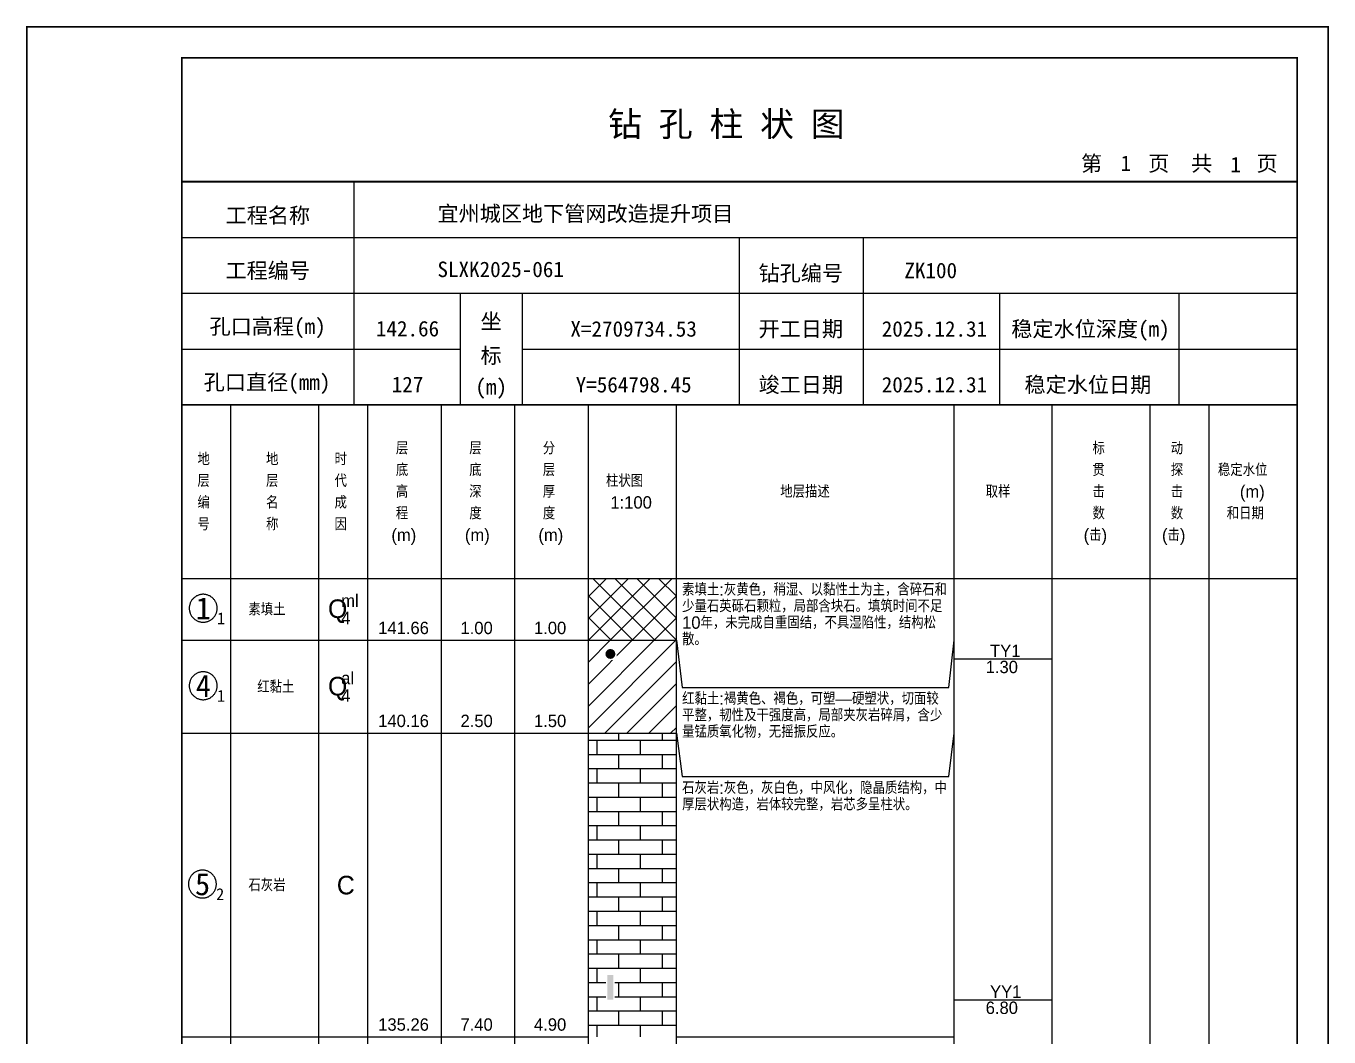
# Model space of a CAD drawing. Header units: millimetres. Extents: x 12489 to 89920, y 4630 to 4927.
# Drawn here: x 56709.3 to 56919.6, y 4763.7 to 4926.8 of the extents above; entities that cross this region are included whole.
import ezdxf
from ezdxf.enums import TextEntityAlignment as Align

# ---------------------------------------------------------------- set-up
doc = ezdxf.new("R2010")
doc.units = ezdxf.units.MM
doc.layers.add('GICAD_QUYANG', color=7, linetype='Continuous')
doc.layers.add('ZZT_TC', color=7, linetype='Continuous')
doc.styles.add('成果图图块', font='', dxfattribs={"height": 2.5})
doc.styles.add('成果图模板', font='')
doc.styles.add('成果图模板标题', font='simhei.ttf')
doc.styles.add('成果图表体', font='Comfont.shx', dxfattribs={"height": 2, "bigfont": 'Hztxt12a.shx'})
doc.styles.get('成果图图块').set_extended_font_data('FangSong_GB2312')
doc.styles.get('成果图模板').set_extended_font_data('FangSong_GB2312')

# ---------------------------------------------------------------- blocks, each defined once
blk = doc.blocks.new('DCBH-1-1-1389', base_point=(0.3, -0.11))
at = {"layer": 'ZZT_TC', "color": 7}
blk.add_polyline3d([(-0.19, 2.31, 0), (-0.3, 2.31, 0), (-0.41, 2.3, 0), (-0.52, 2.29, 0), (-0.63, 2.27, 0), (-0.73, 2.24, 0), (-0.84, 2.21, 0), (-0.95, 2.18, 0), (-1.05, 2.14, 0), (-1.15, 2.09, 0), (-1.25, 2.04, 0), (-1.35, 1.99, 0), (-1.44, 1.93, 0), (-1.53, 1.87, 0), (-1.62, 1.8, 0), (-1.7, 1.73, 0), (-1.78, 1.65, 0), (-1.86, 1.57, 0), (-1.93, 1.49, 0), (-2, 1.4, 0), (-2.06, 1.31, 0), (-2.12, 1.22, 0), (-2.17, 1.12, 0), (-2.22, 1.02, 0), (-2.27, 0.92, 0), (-2.31, 0.82, 0), (-2.34, 0.71, 0), (-2.37, 0.61, 0), (-2.4, 0.5, 0), (-2.41, 0.39, 0), (-2.43, 0.28, 0), (-2.44, 0.17, 0), (-2.44, 0.06, 0), (-2.44, -0.05, 0), (-2.43, -0.16, 0), (-2.41, -0.27, 0), (-2.4, -0.38, 0), (-2.37, -0.49, 0), (-2.34, -0.6, 0), (-2.31, -0.7, 0), (-2.27, -0.8, 0), (-2.22, -0.9, 0), (-2.17, -1, 0), (-2.12, -1.1, 0), (-2.06, -1.19, 0), (-2, -1.28, 0), (-1.93, -1.37, 0), (-1.86, -1.45, 0), (-1.78, -1.53, 0), (-1.7, -1.61, 0), (-1.62, -1.68, 0), (-1.53, -1.75, 0), (-1.44, -1.81, 0), (-1.35, -1.87, 0), (-1.25, -1.93, 0), (-1.15, -1.98, 0), (-1.05, -2.02, 0), (-0.95, -2.06, 0), (-0.84, -2.1, 0), (-0.73, -2.13, 0), (-0.63, -2.15, 0), (-0.52, -2.17, 0), (-0.41, -2.18, 0), (-0.3, -2.19, 0), (-0.19, -2.19, 0), (-0.08, -2.19, 0), (0.03, -2.18, 0), (0.14, -2.17, 0), (0.25, -2.15, 0), (0.36, -2.13, 0), (0.47, -2.1, 0), (0.57, -2.06, 0), (0.67, -2.02, 0), (0.77, -1.98, 0), (0.87, -1.93, 0), (0.97, -1.87, 0), (1.06, -1.81, 0), (1.15, -1.75, 0), (1.24, -1.68, 0), (1.32, -1.61, 0), (1.4, -1.53, 0), (1.48, -1.45, 0), (1.55, -1.37, 0), (1.62, -1.28, 0), (1.68, -1.19, 0), (1.74, -1.1, 0), (1.8, -1, 0), (1.85, -0.9, 0), (1.89, -0.8, 0), (1.93, -0.7, 0), (1.97, -0.6, 0), (2, -0.49, 0), (2.02, -0.38, 0), (2.04, -0.27, 0), (2.05, -0.16, 0), (2.06, -0.05, 0), (2.06, 0.06, 0), (2.06, 0.17, 0), (2.05, 0.28, 0), (2.04, 0.39, 0), (2.02, 0.5, 0), (2, 0.61, 0), (1.97, 0.71, 0), (1.93, 0.82, 0), (1.89, 0.92, 0), (1.85, 1.02, 0), (1.8, 1.12, 0), (1.74, 1.22, 0), (1.68, 1.31, 0), (1.62, 1.4, 0), (1.55, 1.49, 0), (1.48, 1.57, 0), (1.4, 1.65, 0), (1.32, 1.73, 0), (1.24, 1.8, 0), (1.15, 1.87, 0), (1.06, 1.93, 0), (0.97, 1.99, 0), (0.87, 2.04, 0), (0.77, 2.09, 0), (0.67, 2.14, 0), (0.57, 2.18, 0), (0.47, 2.21, 0), (0.36, 2.24, 0), (0.25, 2.27, 0), (0.14, 2.29, 0), (0.03, 2.3, 0), (-0.08, 2.31, 0), (-0.19, 2.31, 0)], dxfattribs=at)
at = {"style": '成果图图块'}
blk.add_text('1', height=3.57, dxfattribs=at).set_placement((-0.16, -1.74), align=Align.CENTER)
blk.add_text('1', height=1.91, dxfattribs=at).set_placement((2.03, -2.53))
blk = doc.blocks.new('DCBH-1-1-1390', base_point=(0.3, -0.11))
at = {"layer": 'ZZT_TC', "color": 7}
blk.add_polyline3d([(-0.19, 2.31, 0), (-0.3, 2.31, 0), (-0.41, 2.3, 0), (-0.52, 2.29, 0), (-0.63, 2.27, 0), (-0.73, 2.24, 0), (-0.84, 2.21, 0), (-0.95, 2.18, 0), (-1.05, 2.14, 0), (-1.15, 2.09, 0), (-1.25, 2.04, 0), (-1.35, 1.99, 0), (-1.44, 1.93, 0), (-1.53, 1.87, 0), (-1.62, 1.8, 0), (-1.7, 1.73, 0), (-1.78, 1.65, 0), (-1.86, 1.57, 0), (-1.93, 1.49, 0), (-2, 1.4, 0), (-2.06, 1.31, 0), (-2.12, 1.22, 0), (-2.17, 1.12, 0), (-2.22, 1.02, 0), (-2.27, 0.92, 0), (-2.31, 0.82, 0), (-2.34, 0.71, 0), (-2.37, 0.61, 0), (-2.4, 0.5, 0), (-2.41, 0.39, 0), (-2.43, 0.28, 0), (-2.44, 0.17, 0), (-2.44, 0.06, 0), (-2.44, -0.05, 0), (-2.43, -0.16, 0), (-2.41, -0.27, 0), (-2.4, -0.38, 0), (-2.37, -0.49, 0), (-2.34, -0.6, 0), (-2.31, -0.7, 0), (-2.27, -0.8, 0), (-2.22, -0.9, 0), (-2.17, -1, 0), (-2.12, -1.1, 0), (-2.06, -1.19, 0), (-2, -1.28, 0), (-1.93, -1.37, 0), (-1.86, -1.45, 0), (-1.78, -1.53, 0), (-1.7, -1.61, 0), (-1.62, -1.68, 0), (-1.53, -1.75, 0), (-1.44, -1.81, 0), (-1.35, -1.87, 0), (-1.25, -1.93, 0), (-1.15, -1.98, 0), (-1.05, -2.02, 0), (-0.95, -2.06, 0), (-0.84, -2.1, 0), (-0.73, -2.13, 0), (-0.63, -2.15, 0), (-0.52, -2.17, 0), (-0.41, -2.18, 0), (-0.3, -2.19, 0), (-0.19, -2.19, 0), (-0.08, -2.19, 0), (0.03, -2.18, 0), (0.14, -2.17, 0), (0.25, -2.15, 0), (0.36, -2.13, 0), (0.47, -2.1, 0), (0.57, -2.06, 0), (0.67, -2.02, 0), (0.77, -1.98, 0), (0.87, -1.93, 0), (0.97, -1.87, 0), (1.06, -1.81, 0), (1.15, -1.75, 0), (1.24, -1.68, 0), (1.32, -1.61, 0), (1.4, -1.53, 0), (1.48, -1.45, 0), (1.55, -1.37, 0), (1.62, -1.28, 0), (1.68, -1.19, 0), (1.74, -1.1, 0), (1.8, -1, 0), (1.85, -0.9, 0), (1.89, -0.8, 0), (1.93, -0.7, 0), (1.97, -0.6, 0), (2, -0.49, 0), (2.02, -0.38, 0), (2.04, -0.27, 0), (2.05, -0.16, 0), (2.06, -0.05, 0), (2.06, 0.06, 0), (2.06, 0.17, 0), (2.05, 0.28, 0), (2.04, 0.39, 0), (2.02, 0.5, 0), (2, 0.61, 0), (1.97, 0.71, 0), (1.93, 0.82, 0), (1.89, 0.92, 0), (1.85, 1.02, 0), (1.8, 1.12, 0), (1.74, 1.22, 0), (1.68, 1.31, 0), (1.62, 1.4, 0), (1.55, 1.49, 0), (1.48, 1.57, 0), (1.4, 1.65, 0), (1.32, 1.73, 0), (1.24, 1.8, 0), (1.15, 1.87, 0), (1.06, 1.93, 0), (0.97, 1.99, 0), (0.87, 2.04, 0), (0.77, 2.09, 0), (0.67, 2.14, 0), (0.57, 2.18, 0), (0.47, 2.21, 0), (0.36, 2.24, 0), (0.25, 2.27, 0), (0.14, 2.29, 0), (0.03, 2.3, 0), (-0.08, 2.31, 0), (-0.19, 2.31, 0)], dxfattribs=at)
at = {"style": '成果图图块'}
blk.add_text('4', height=3.57, dxfattribs=at).set_placement((-0.16, -1.74), align=Align.CENTER)
blk.add_text('1', height=1.91, dxfattribs=at).set_placement((2.03, -2.53))
blk = doc.blocks.new('DCBH-1-1-1391', base_point=(0.43, -0.11))
at = {"layer": 'ZZT_TC', "color": 7}
blk.add_polyline3d([(-0.19, 2.31, 0), (-0.3, 2.31, 0), (-0.41, 2.3, 0), (-0.52, 2.29, 0), (-0.63, 2.27, 0), (-0.73, 2.24, 0), (-0.84, 2.21, 0), (-0.95, 2.18, 0), (-1.05, 2.14, 0), (-1.15, 2.09, 0), (-1.25, 2.04, 0), (-1.35, 1.99, 0), (-1.44, 1.93, 0), (-1.53, 1.87, 0), (-1.62, 1.8, 0), (-1.7, 1.73, 0), (-1.78, 1.65, 0), (-1.86, 1.57, 0), (-1.93, 1.49, 0), (-2, 1.4, 0), (-2.06, 1.31, 0), (-2.12, 1.22, 0), (-2.17, 1.12, 0), (-2.22, 1.02, 0), (-2.27, 0.92, 0), (-2.31, 0.82, 0), (-2.34, 0.71, 0), (-2.37, 0.61, 0), (-2.4, 0.5, 0), (-2.41, 0.39, 0), (-2.43, 0.28, 0), (-2.44, 0.17, 0), (-2.44, 0.06, 0), (-2.44, -0.05, 0), (-2.43, -0.16, 0), (-2.41, -0.27, 0), (-2.4, -0.38, 0), (-2.37, -0.49, 0), (-2.34, -0.6, 0), (-2.31, -0.7, 0), (-2.27, -0.8, 0), (-2.22, -0.9, 0), (-2.17, -1, 0), (-2.12, -1.1, 0), (-2.06, -1.19, 0), (-2, -1.28, 0), (-1.93, -1.37, 0), (-1.86, -1.45, 0), (-1.78, -1.53, 0), (-1.7, -1.61, 0), (-1.62, -1.68, 0), (-1.53, -1.75, 0), (-1.44, -1.81, 0), (-1.35, -1.87, 0), (-1.25, -1.93, 0), (-1.15, -1.98, 0), (-1.05, -2.02, 0), (-0.95, -2.06, 0), (-0.84, -2.1, 0), (-0.73, -2.13, 0), (-0.63, -2.15, 0), (-0.52, -2.17, 0), (-0.41, -2.18, 0), (-0.3, -2.19, 0), (-0.19, -2.19, 0), (-0.08, -2.19, 0), (0.03, -2.18, 0), (0.14, -2.17, 0), (0.25, -2.15, 0), (0.36, -2.13, 0), (0.47, -2.1, 0), (0.57, -2.06, 0), (0.67, -2.02, 0), (0.77, -1.98, 0), (0.87, -1.93, 0), (0.97, -1.87, 0), (1.06, -1.81, 0), (1.15, -1.75, 0), (1.24, -1.68, 0), (1.32, -1.61, 0), (1.4, -1.53, 0), (1.48, -1.45, 0), (1.55, -1.37, 0), (1.62, -1.28, 0), (1.68, -1.19, 0), (1.74, -1.1, 0), (1.8, -1, 0), (1.85, -0.9, 0), (1.89, -0.8, 0), (1.93, -0.7, 0), (1.97, -0.6, 0), (2, -0.49, 0), (2.02, -0.38, 0), (2.04, -0.27, 0), (2.05, -0.16, 0), (2.06, -0.05, 0), (2.06, 0.06, 0), (2.06, 0.17, 0), (2.05, 0.28, 0), (2.04, 0.39, 0), (2.02, 0.5, 0), (2, 0.61, 0), (1.97, 0.71, 0), (1.93, 0.82, 0), (1.89, 0.92, 0), (1.85, 1.02, 0), (1.8, 1.12, 0), (1.74, 1.22, 0), (1.68, 1.31, 0), (1.62, 1.4, 0), (1.55, 1.49, 0), (1.48, 1.57, 0), (1.4, 1.65, 0), (1.32, 1.73, 0), (1.24, 1.8, 0), (1.15, 1.87, 0), (1.06, 1.93, 0), (0.97, 1.99, 0), (0.87, 2.04, 0), (0.77, 2.09, 0), (0.67, 2.14, 0), (0.57, 2.18, 0), (0.47, 2.21, 0), (0.36, 2.24, 0), (0.25, 2.27, 0), (0.14, 2.29, 0), (0.03, 2.3, 0), (-0.08, 2.31, 0), (-0.19, 2.31, 0)], dxfattribs=at)
at = {"style": '成果图图块'}
blk.add_text('5', height=3.57, dxfattribs=at).set_placement((-0.16, -1.74), align=Align.CENTER)
blk.add_text('2', height=1.91, dxfattribs=at).set_placement((2.03, -2.53))
blk = doc.blocks.new('gkqy1.dwg', base_point=(0.8, 0))
blk.add_wipeout([(-0.2, -0.2), (1.8, -0.2), (1.8, 1.8), (-0.2, 1.8)])
at = {"layer": 'GICAD_QUYANG'}
h = blk.add_hatch(color=7, dxfattribs=at)
edge = h.paths.add_edge_path()
edge.add_arc((0.8, 0.8), 0.8, 0, 360)
blk = doc.blocks.new('gkqy3.dwg', base_point=(0, -2))
blk.add_wipeout([(-0.7, -2.2), (0.7, -2.2), (0.7, 2.2), (-0.7, 2.2)])
at = {"color": 7}
blk.add_solid([(-0.5, -2), (0.5, -2), (-0.5, 2), (0.5, 2)], dxfattribs=at)
blk = doc.blocks.new('钻孔柱状图路桥昇龙制图梁世成校核莫家里.dwg202', base_point=(25, 236))
for p, q in [((52.82, 236), (52.82, 272)), ((25, 263), (205, 263)), ((115, 236), (115, 263)), ((135, 236), (135, 263)), ((25, 254), (205, 254)), ((70, 236), (70, 254)), ((80, 236), (80, 254)), ((157, 236), (157, 254)), ((185.95, 236), (185.95, 254)), ((25, 245), (70, 245)), ((80, 245), (205, 245))]:
    blk.add_line(p, q)
for points, const_width in [([(0, 0), (210, 0), (210, 297), (0, 297)], 0.25), ([(25, 5), (205, 5), (205, 292), (25, 292)], 0.3)]:
    blk.add_lwpolyline(points, close=True, dxfattribs=dict(const_width=const_width))
at = {"const_width": 0.3}
for points in [[(25, 272), (205, 272)], [(25, 236), (205, 236)]]:
    blk.add_lwpolyline(points, dxfattribs=at)
for s, height, style, p in [('钻 孔 柱 状 图', 4, '成果图模板标题', (93.8, 279.31)), ('第', 2.5, '成果图模板', (170.12, 273.7)), ('页', 2.5, '成果图模板', (180.96, 273.7)), ('共', 2.5, '成果图模板', (187.88, 273.7)), ('页', 2.5, '成果图模板', (198.44, 273.7)), ('工程名称', 2.5, '成果图模板', (32.07, 265.32)), ('宜州城区地下管网改造提升项目', 2.5, '成果图模板', (66.26, 265.61)), ('工程编号', 2.5, '成果图模板', (32.05, 256.41)), ('SLXK2025-061', 2.5, '成果图模板', (66.26, 256.61)), ('钻孔编号', 2.5, '成果图模板', (118.08, 256)), ('ZK100', 2.5, '成果图模板', (141.61, 256.43)), ('孔口高程(m)', 2.5, '成果图模板', (29.48, 247.41)), ('坐', 2.5, '成果图模板', (73.21, 248.24)), ('开工日期', 2.5, '成果图模板', (118.08, 247)), ('稳定水位深度(m)', 2.5, '成果图模板', (158.86, 247)), ('标', 2.5, '成果图模板', (73.21, 242.7)), ('孔口直径(mm)', 2.5, '成果图模板', (28.54, 238.41)), ('(m) ', 2.5, '成果图模板', (72.38, 237.65)), ('竣工日期', 2.5, '成果图模板', (118.08, 238)), ('稳定水位日期', 2.5, '成果图模板', (160.99, 238))]:
    blk.add_text(s, height=height, dxfattribs=dict(style=style)).set_placement(p)
at = {"style": '成果图模板'}
for s, p in [('1', (177.35, 273.74)), ('1', (195.08, 273.53)), ('142.66', (61.43, 247.04)), ('X=2709734.53', (97.92, 247)), ('2025.12.31', (146.46, 247)), ('127', (61.43, 238.04)), ('Y=564798.45', (97.92, 238)), ('2025.12.31', (146.46, 238))]:
    blk.add_text(s, height=2.5, dxfattribs=at).set_placement(p, align=Align.CENTER)

msp = doc.modelspace()

# ---------------------------------------------------------------- hatches: boundary and pattern name
at = {"linetype": 'Continuous'}
h = msp.add_hatch(dxfattribs=at)
h.set_pattern_fill('GKSTT', scale=0.5, style=0, pattern_type=2)
h.set_pattern_definition([(45, (0, 0), (-1.76776695, 1.76776695), []), (135, (0, 0), (-1.76776695, -1.76776695), [])])
h.paths.add_polyline_path([(56800.06, 4827.71), (56814.29, 4827.71), (56814.29, 4837.71), (56800.06, 4837.71)])
h = msp.add_hatch(dxfattribs=at)
h.set_pattern_fill('GKNXT', scale=0.5, style=0, pattern_type=2)
h.set_pattern_definition([(45, (0, 0), (-1.76776695, 1.76776695), [])])
h.paths.add_polyline_path([(56800.06, 4812.71), (56814.29, 4812.71), (56814.29, 4827.71), (56800.06, 4827.71)])
h = msp.add_hatch(dxfattribs=at)
h.set_pattern_fill('GKSHY', scale=0.5, style=0, pattern_type=2)
h.set_pattern_definition([(0, (0, 0), (0, 2.3), []), (90, (0, 0), (-3.5, 2.3), [2.3, -2.3])])
h.paths.add_polyline_path([(56800.06, 4763.71), (56814.29, 4763.71), (56814.29, 4812.71), (56800.06, 4812.71)])

# ---------------------------------------------------------------- linework, layer by layer
at = {"color": 0}
for p, q in [((56734.45, 4837.71), (56742.35, 4837.71)), ((56734.45, 4827.71), (56734.45, 4837.71)), ((56742.35, 4827.71), (56742.35, 4837.71)), ((56734.45, 4827.71), (56742.35, 4827.71)), ((56734.45, 4827.71), (56742.35, 4827.71)), ((56734.45, 4812.71), (56734.45, 4827.71)), ((56742.35, 4812.71), (56742.35, 4827.71)), ((56734.45, 4812.71), (56742.35, 4812.71)), ((56734.45, 4812.71), (56742.35, 4812.71)), ((56734.45, 4763.71), (56734.45, 4812.71)), ((56742.35, 4763.71), (56742.35, 4812.71)), ((56734.45, 4763.71), (56742.35, 4763.71))]:
    msp.add_line(p, q, dxfattribs=at)
for points in [[(56734.45, 4865.71), (56742.35, 4865.71)], [(56734.45, 4837.71), (56734.45, 4865.71)], [(56742.35, 4837.71), (56742.35, 4865.71)], [(56742.35, 4865.71), (56756.58, 4865.71)], [(56742.35, 4837.71), (56742.35, 4865.71)], [(56756.58, 4837.71), (56756.58, 4865.71)], [(56756.58, 4865.71), (56764.49, 4865.71)], [(56756.58, 4837.71), (56756.58, 4865.71)], [(56764.49, 4837.71), (56764.49, 4865.71)], [(56764.49, 4865.71), (56776.35, 4865.71)], [(56764.49, 4837.71), (56764.49, 4865.71)], [(56776.35, 4837.71), (56776.35, 4865.71)], [(56776.35, 4865.71), (56788.2, 4865.71)], [(56776.35, 4837.71), (56776.35, 4865.71)], [(56788.2, 4837.71), (56788.2, 4865.71)], [(56788.2, 4865.71), (56800.06, 4865.71)], [(56788.2, 4837.71), (56788.2, 4865.71)], [(56800.06, 4837.71), (56800.06, 4865.71)], [(56800.06, 4865.71), (56814.29, 4865.71)], [(56800.06, 4837.71), (56800.06, 4865.71)], [(56814.29, 4837.71), (56814.29, 4865.71)], [(56814.29, 4865.71), (56859.11, 4865.71)], [(56814.29, 4837.71), (56814.29, 4865.71)], [(56859.11, 4837.71), (56859.11, 4865.71)], [(56859.11, 4865.71), (56874.92, 4865.71)], [(56859.11, 4837.71), (56859.11, 4865.71)], [(56874.92, 4837.71), (56874.92, 4865.71)], [(56874.92, 4865.71), (56890.73, 4865.71)], [(56874.92, 4837.71), (56874.92, 4865.71)], [(56890.73, 4837.71), (56890.73, 4865.71)], [(56890.73, 4865.71), (56900.22, 4865.71)], [(56890.73, 4837.71), (56890.73, 4865.71)], [(56900.22, 4837.71), (56900.22, 4865.71)], [(56900.22, 4865.71), (56914.45, 4865.71)], [(56900.22, 4837.71), (56900.22, 4865.71)], [(56914.45, 4837.71), (56914.45, 4865.71)], [(56734.45, 4837.71), (56742.35, 4837.71)], [(56734.45, 4643.71), (56734.45, 4837.71)], [(56734.45, 4837.71), (56742.35, 4837.71)], [(56742.35, 4643.71), (56742.35, 4837.71)], [(56742.35, 4837.71), (56756.58, 4837.71)], [(56742.35, 4643.71), (56742.35, 4837.71)], [(56742.35, 4837.71), (56756.58, 4837.71)], [(56742.35, 4837.71), (56756.58, 4837.71)], [(56742.35, 4827.71), (56742.35, 4837.71)], [(56756.58, 4643.71), (56756.58, 4837.71)], [(56756.58, 4827.71), (56756.58, 4837.71)], [(56756.58, 4837.71), (56764.49, 4837.71)], [(56756.58, 4643.71), (56756.58, 4837.71)], [(56756.58, 4837.71), (56764.49, 4837.71)], [(56756.58, 4837.71), (56764.49, 4837.71)], [(56756.58, 4827.71), (56756.58, 4837.71)], [(56764.49, 4643.71), (56764.49, 4837.71)], [(56764.49, 4827.71), (56764.49, 4837.71)], [(56764.49, 4837.71), (56776.35, 4837.71)], [(56764.49, 4643.71), (56764.49, 4837.71)], [(56764.49, 4837.71), (56776.35, 4837.71)], [(56764.49, 4837.71), (56776.35, 4837.71)], [(56764.49, 4827.71), (56764.49, 4837.71)], [(56776.35, 4643.71), (56776.35, 4837.71)], [(56776.35, 4827.71), (56776.35, 4837.71)], [(56776.35, 4837.71), (56788.2, 4837.71)], [(56776.35, 4643.71), (56776.35, 4837.71)], [(56776.35, 4837.71), (56788.2, 4837.71)], [(56776.35, 4837.71), (56788.2, 4837.71)], [(56776.35, 4827.71), (56776.35, 4837.71)], [(56788.2, 4643.71), (56788.2, 4837.71)], [(56788.2, 4827.71), (56788.2, 4837.71)], [(56788.2, 4837.71), (56800.06, 4837.71)], [(56788.2, 4643.71), (56788.2, 4837.71)], [(56788.2, 4837.71), (56800.06, 4837.71)], [(56788.2, 4837.71), (56800.06, 4837.71)], [(56788.2, 4827.71), (56788.2, 4837.71)], [(56800.06, 4643.71), (56800.06, 4837.71)], [(56800.06, 4827.71), (56800.06, 4837.71)], [(56800.06, 4837.71), (56814.29, 4837.71)], [(56800.06, 4643.71), (56800.06, 4837.71)], [(56800.06, 4837.71), (56814.29, 4837.71)], [(56814.29, 4643.71), (56814.29, 4837.71)], [(56814.29, 4837.71), (56859.11, 4837.71)], [(56814.29, 4643.71), (56814.29, 4837.71)], [(56814.29, 4837.71), (56859.11, 4837.71)], [(56814.29, 4827.71), (56814.29, 4837.71)], [(56859.11, 4643.71), (56859.11, 4837.71)], [(56859.11, 4827.71), (56859.11, 4837.71)], [(56859.11, 4837.71), (56874.92, 4837.71)], [(56859.11, 4643.71), (56859.11, 4837.71)], [(56859.11, 4837.71), (56874.92, 4837.71)], [(56874.92, 4643.71), (56874.92, 4837.71)], [(56874.92, 4837.71), (56890.73, 4837.71)], [(56874.92, 4643.71), (56874.92, 4837.71)], [(56874.92, 4837.71), (56890.73, 4837.71)], [(56890.73, 4643.71), (56890.73, 4837.71)], [(56890.73, 4837.71), (56900.22, 4837.71)], [(56890.73, 4643.71), (56890.73, 4837.71)], [(56890.73, 4837.71), (56900.22, 4837.71)], [(56900.22, 4643.71), (56900.22, 4837.71)], [(56900.22, 4837.71), (56914.45, 4837.71)], [(56900.22, 4643.71), (56900.22, 4837.71)], [(56900.22, 4837.71), (56914.45, 4837.71)], [(56914.45, 4643.71), (56914.45, 4837.71)], [(56742.35, 4827.71), (56756.58, 4827.71)], [(56742.35, 4827.71), (56756.58, 4827.71)], [(56742.35, 4812.71), (56742.35, 4827.71)], [(56756.58, 4812.71), (56756.58, 4827.71)], [(56756.58, 4827.71), (56764.49, 4827.71)], [(56756.58, 4827.71), (56764.49, 4827.71)], [(56756.58, 4812.71), (56756.58, 4827.71)], [(56764.49, 4812.71), (56764.49, 4827.71)], [(56764.49, 4827.71), (56776.35, 4827.71)], [(56764.49, 4827.71), (56776.35, 4827.71)], [(56764.49, 4812.71), (56764.49, 4827.71)], [(56776.35, 4812.71), (56776.35, 4827.71)], [(56776.35, 4827.71), (56788.2, 4827.71)], [(56776.35, 4827.71), (56788.2, 4827.71)], [(56776.35, 4812.71), (56776.35, 4827.71)], [(56788.2, 4812.71), (56788.2, 4827.71)], [(56788.2, 4827.71), (56800.06, 4827.71)], [(56788.2, 4827.71), (56800.06, 4827.71)], [(56788.2, 4812.71), (56788.2, 4827.71)], [(56800.06, 4812.71), (56800.06, 4827.71)], [(56814.29, 4827.71), (56815.19, 4820.11)], [(56814.29, 4812.71), (56814.29, 4827.71)], [(56858.22, 4820.11), (56859.11, 4827.71)], [(56859.11, 4812.71), (56859.11, 4827.71)], [(56859.11, 4824.71), (56874.92, 4824.71)], [(56815.19, 4820.11), (56858.22, 4820.11)], [(56742.35, 4812.71), (56756.58, 4812.71)], [(56742.35, 4812.71), (56756.58, 4812.71)], [(56742.35, 4763.71), (56742.35, 4812.71)], [(56756.58, 4763.71), (56756.58, 4812.71)], [(56756.58, 4812.71), (56764.49, 4812.71)], [(56756.58, 4812.71), (56764.49, 4812.71)], [(56756.58, 4763.71), (56756.58, 4812.71)], [(56764.49, 4763.71), (56764.49, 4812.71)], [(56764.49, 4812.71), (56776.35, 4812.71)], [(56764.49, 4812.71), (56776.35, 4812.71)], [(56764.49, 4763.71), (56764.49, 4812.71)], [(56776.35, 4763.71), (56776.35, 4812.71)], [(56776.35, 4812.71), (56788.2, 4812.71)], [(56776.35, 4812.71), (56788.2, 4812.71)], [(56776.35, 4763.71), (56776.35, 4812.71)], [(56788.2, 4763.71), (56788.2, 4812.71)], [(56788.2, 4812.71), (56800.06, 4812.71)], [(56788.2, 4812.71), (56800.06, 4812.71)], [(56788.2, 4763.71), (56788.2, 4812.71)], [(56800.06, 4763.71), (56800.06, 4812.71)], [(56814.29, 4812.71), (56815.19, 4805.71)], [(56814.29, 4763.71), (56814.29, 4812.71)], [(56858.22, 4805.71), (56859.11, 4812.71)], [(56859.11, 4763.71), (56859.11, 4812.71)], [(56815.19, 4805.71), (56858.22, 4805.71)], [(56859.11, 4769.71), (56874.92, 4769.71)], [(56742.35, 4763.71), (56756.58, 4763.71)], [(56756.58, 4763.71), (56764.49, 4763.71)], [(56764.49, 4763.71), (56776.35, 4763.71)], [(56776.35, 4763.71), (56788.2, 4763.71)], [(56788.2, 4763.71), (56800.06, 4763.71)], [(56814.29, 4763.71), (56859.11, 4763.71)]]:
    msp.add_lwpolyline(points, dxfattribs=at)
at = {"color": 7, "flags": 128}
for points in [[(56800.06, 4827.71), (56814.29, 4827.71)], [(56800.06, 4812.71), (56814.29, 4812.71)]]:
    msp.add_lwpolyline(points, dxfattribs=at)

# ---------------------------------------------------------------- block references
for name, p in [('DCBH-1-1-1389', (56738.4, 4832.71)), ('DCBH-1-1-1390', (56738.4, 4820.21)), ('DCBH-1-1-1391', (56738.4, 4788.21))]:
    msp.add_blockref(name, p)

# ---------------------------------------------------------------- texts
at = {"color": 0, "style": '成果图表体'}
for s, height, p in [('层', 2, (56769, 4857.71)), ('层', 2, (56780.85, 4857.71)), ('分', 2, (56792.71, 4857.71)), ('标', 2, (56881.41, 4857.71)), ('动', 2, (56894.05, 4857.71)), ('地', 2, (56736.98, 4855.96)), ('地', 2, (56748.05, 4855.96)), ('时', 2, (56759.11, 4855.96)), ('底', 2, (56769, 4854.21)), ('底', 2, (56780.85, 4854.21)), ('层', 2, (56792.71, 4854.21)), ('贯', 2, (56881.41, 4854.21)), ('探', 2, (56894.05, 4854.21)), ('稳定水位', 2, (56901.65, 4854.21)), ('层', 2, (56736.98, 4852.46)), ('层', 2, (56748.05, 4852.46)), ('代', 2, (56759.11, 4852.46)), ('高', 2, (56769, 4850.71)), ('深', 2, (56780.85, 4850.71)), ('厚', 2, (56792.71, 4850.71)), ('柱状图', 2, (56802.91, 4852.46)), ('地层描述', 2, (56831.02, 4850.71)), ('取样', 2, (56864.18, 4850.71)), ('击', 2, (56881.41, 4850.71)), ('击', 2, (56894.05, 4850.71)), ('(m)', 2, (56905.2, 4850.71)), ('编', 2, (56736.98, 4848.96)), ('名', 2, (56748.05, 4848.96)), ('成', 2, (56759.11, 4848.96)), ('1:100', 2, (56803.62, 4848.96)), ('程', 2, (56769, 4847.21)), ('度', 2, (56780.85, 4847.21)), ('度', 2, (56792.71, 4847.21)), ('数', 2, (56881.41, 4847.21)), ('数', 2, (56894.05, 4847.21)), ('和日期', 2, (56903.07, 4847.21)), ('号', 2, (56736.98, 4845.46)), ('称', 2, (56748.05, 4845.46)), ('因', 2, (56759.11, 4845.46)), ('(m)', 2, (56768.28, 4843.71)), ('(m)', 2, (56780.14, 4843.71)), ('(m)', 2, (56792, 4843.71)), ('(击)', 2, (56879.99, 4843.71)), ('(击)', 2, (56892.63, 4843.71)), ('素填土', 2, (56745.2, 4831.71)), ('Q', 3, (56758.05, 4831.31)), ('ml', 2, (56760.18, 4833.11)), ('4', 2, (56760.18, 4830.31)), ('141.66', 2, (56766.15, 4828.71)), ('1.00', 2, (56779.43, 4828.71)), ('1.00', 2, (56791.29, 4828.71)), ('TY1', 2, (56864.89, 4825.01)), ('1.30', 2, (56864.18, 4822.41)), ('红黏土', 2, (56746.63, 4819.21)), ('Q', 3, (56758.05, 4818.81)), ('al', 2, (56760.18, 4820.61)), ('4', 2, (56760.18, 4817.81)), ('140.16', 2, (56766.15, 4813.71)), ('2.50', 2, (56779.43, 4813.71)), ('1.50', 2, (56791.29, 4813.71)), ('C', 3, (56759.47, 4786.71)), ('石灰岩', 2, (56745.2, 4787.21)), ('YY1', 2, (56864.89, 4770.01)), ('6.80', 2, (56864.18, 4767.41)), ('135.26', 2, (56766.15, 4764.71)), ('7.40', 2, (56779.43, 4764.71)), ('4.90', 2, (56791.29, 4764.71))]:
    msp.add_text(s, height=height, dxfattribs=at).set_placement(p)
at = {"color": 0, "char_height": 2, "width": 43.0292, "attachment_point": 1, "line_spacing_factor": 0.8, "style": '成果图表体'}
for s, insert in [('素填土:灰黄色，稍湿、以黏性土为主，含碎石和少量石英砾石颗粒，局部含块石。填筑时间不足10年，未完成自重固结，不具湿陷性，结构松散。', (56815.19, 4836.91)), ('红黏土:褐黄色、褐色，可塑—硬塑状，切面较平整，韧性及干强度高，局部夹灰岩碎屑，含少量锰质氧化物，无摇振反应。', (56815.19, 4819.31)), ('石灰岩:灰色，灰白色，中风化，隐晶质结构，中厚层状构造，岩体较完整，岩芯多呈柱状。', (56815.19, 4804.91))]:
    msp.add_mtext(s, dxfattribs=dict(at, insert=insert))

# ---------------------------------------------------------------- next in the draw order: block references
for name, p in [('gkqy1.dwg', (56803.62, 4824.71)), ('gkqy3.dwg', (56803.62, 4769.71))]:
    msp.add_blockref(name, p)

# ---------------------------------------------------------------- next in the draw order: block references
msp.add_blockref('钻孔柱状图路桥昇龙制图梁世成校核莫家里.dwg202', (56734.45, 4865.71))

doc.saveas('drawing.dxf')
